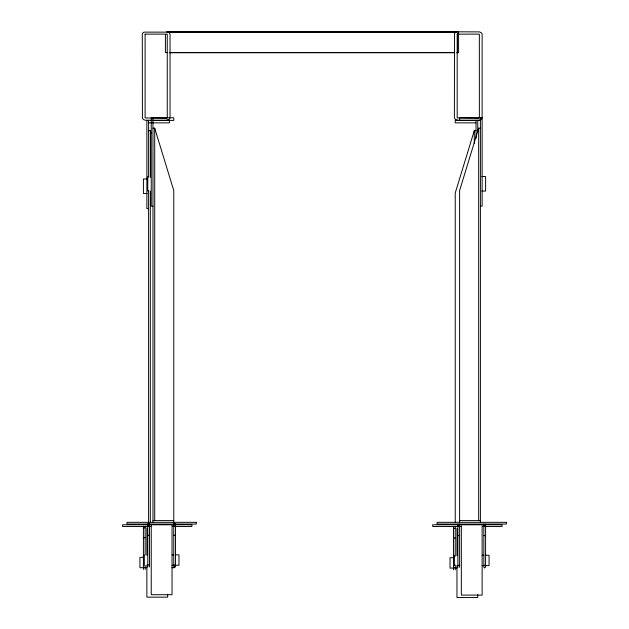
<?xml version="1.0" encoding="UTF-8"?>
<svg xmlns="http://www.w3.org/2000/svg" width="629" height="629" viewBox="0 0 629 629"><rect width="100%" height="100%" fill="white"/><g stroke="black" fill="none" stroke-linecap="round" stroke-linejoin="round"><path stroke-width="0.94" d="M476.027 130.651L474.29 130.651L455.231 193.017L455.231 522.07M480.399 128.19L478.669 128.19L459.61 190.563L459.61 522.329M166.575 120.257L169.028 119.534L170.042 117.796L170.042 34.265L169.028 32.527L166.575 31.804M167.377 52.592L165.411 52.592L165.411 34.847M169.343 52.592L454.342 52.592M169.665 52.702L454.673 52.702M456.63 52.702L458.596 52.702L458.596 31.914L167.699 32.268M152.973 120.398L173.769 120.398L173.769 117.796L151.243 117.796L151.243 206.155L152.973 206.155M480.399 120.398L459.61 120.398L459.61 117.796L482.129 117.796L481.114 119.534L478.661 120.257L455.231 120.257L455.231 122.852L476.027 122.852M148.601 122.852L169.39 122.852L169.39 120.257L145.771 120.257L144.041 119.927L142.421 118.433L142.303 34.265L142.767 33.03L144.041 32.134L456.308 32.158M152.973 128.19L154.71 128.19L173.769 190.563L173.769 522.329M148.601 130.651L150.331 130.651L151.188 133.442M481.814 176.513L485.596 176.513L485.596 191.067L481.814 191.067M147.186 178.974L143.404 178.974L143.404 193.528L147.186 193.528M480.399 206.155L482.129 206.155L482.129 34.265L481.665 33.03L479.557 31.89L457.857 31.804L455.412 32.527L454.508 33.628L454.39 117.796L455.412 119.534L457.857 120.257M148.601 208.608L146.871 208.608L146.871 120.257M152.973 520.6L173.769 520.6M459.61 520.6L480.399 520.6M147.776 525.412L149.513 525.412M173.769 525.412L175.499 525.412M457.873 525.797L459.61 525.797M483.866 525.797L485.596 525.797M150.921 526.52L122.616 526.52L122.616 524.783L191.916 524.783L191.916 526.52L172.393 526.52M461.018 526.52L432.713 526.52L432.713 524.783L502.013 524.783L502.013 526.52L482.49 526.52M143.404 527.865L145.134 527.865M453.501 528.25L455.231 528.25M147.776 535.208L149.513 535.208M173.769 535.208L175.499 535.208M457.873 535.594L459.61 535.594M483.866 535.594L485.596 535.594M143.404 537.669L145.134 537.669M453.501 538.054L455.231 538.054M172.032 554.864L173.769 554.864M175.499 554.864L178.966 554.864L178.966 565.259L175.499 565.259M482.129 555.25L483.866 555.25M485.596 555.25L489.063 555.25L489.063 565.644L485.596 565.644M143.404 557.318L139.937 557.318L139.937 567.712L143.404 567.712M453.501 557.703L450.034 557.703L450.034 568.097L453.501 568.097M147.776 564.96L149.513 564.96M173.769 564.96L175.499 564.96M172.032 565.259L173.769 565.259M457.873 565.345L459.61 565.345M483.866 565.345L485.596 565.345M482.129 565.644L483.866 565.644M143.404 567.413L145.134 567.413M145.134 567.712L146.871 567.712M171.992 567.712L174.587 567.712L174.587 566.194M453.501 567.798L455.231 567.798M455.231 568.097L456.969 568.097M485.596 524.059L485.596 567.374M484.684 567.405L484.684 568.097M483.866 524.059L483.866 567.374M482.129 525.797L482.129 595.097L461.34 595.097L461.34 525.797M480.399 117.796L480.399 522.329M478.669 128.19L478.669 520.6M477.757 120.257L477.757 132.035M477.757 594.641L477.757 597.55L456.969 597.55L456.969 565.502M476.027 120.257L476.027 138.498M474.29 130.651L474.29 143.318M459.61 524.059L459.61 567.374M457.873 524.059L457.873 567.374M457.495 33.306L457.495 52.702M456.969 528.25L456.969 555.729M455.294 32.268L455.207 31.45L167.621 31.45L167.621 32.158M455.231 526.52L455.231 556.201M455.231 564.921L455.231 569.827M454.413 555.25L454.413 565.644M453.501 526.52L453.501 569.827M175.499 566.988L175.499 523.674L173.769 523.674L173.769 566.988M172.032 525.412L172.032 594.712L151.243 594.712L151.243 525.412M167.66 594.256L167.66 597.165L146.871 597.165L146.871 565.117M154.71 128.19L154.71 520.6M152.973 117.796L152.973 522.329M150.331 130.651L150.331 177.425M150.331 191.067L150.331 522.07M149.513 566.988L149.513 523.674L147.776 523.674L147.776 566.988M148.601 120.257L148.601 177.197M148.601 190.493L148.601 522.07M147.776 176.513L147.776 191.067M146.871 527.865L146.871 555.344M145.134 526.135L145.134 554.943M145.134 565.495L145.134 569.449M144.316 554.864L144.316 565.259M143.404 526.135L143.404 569.449M145.102 34.131L145.102 117.922L166.756 118.276L167.267 117.796L167.243 34.131L145.102 34.131M457.189 34.131L457.189 117.922L478.842 118.276L479.361 117.796L479.337 34.131L457.189 34.131M196.287 522.329L126.987 522.329L126.987 524.059L196.287 524.059L196.287 522.329M506.384 522.329L437.084 522.329L437.084 524.059L506.384 524.059L506.384 522.329"/></g></svg>
